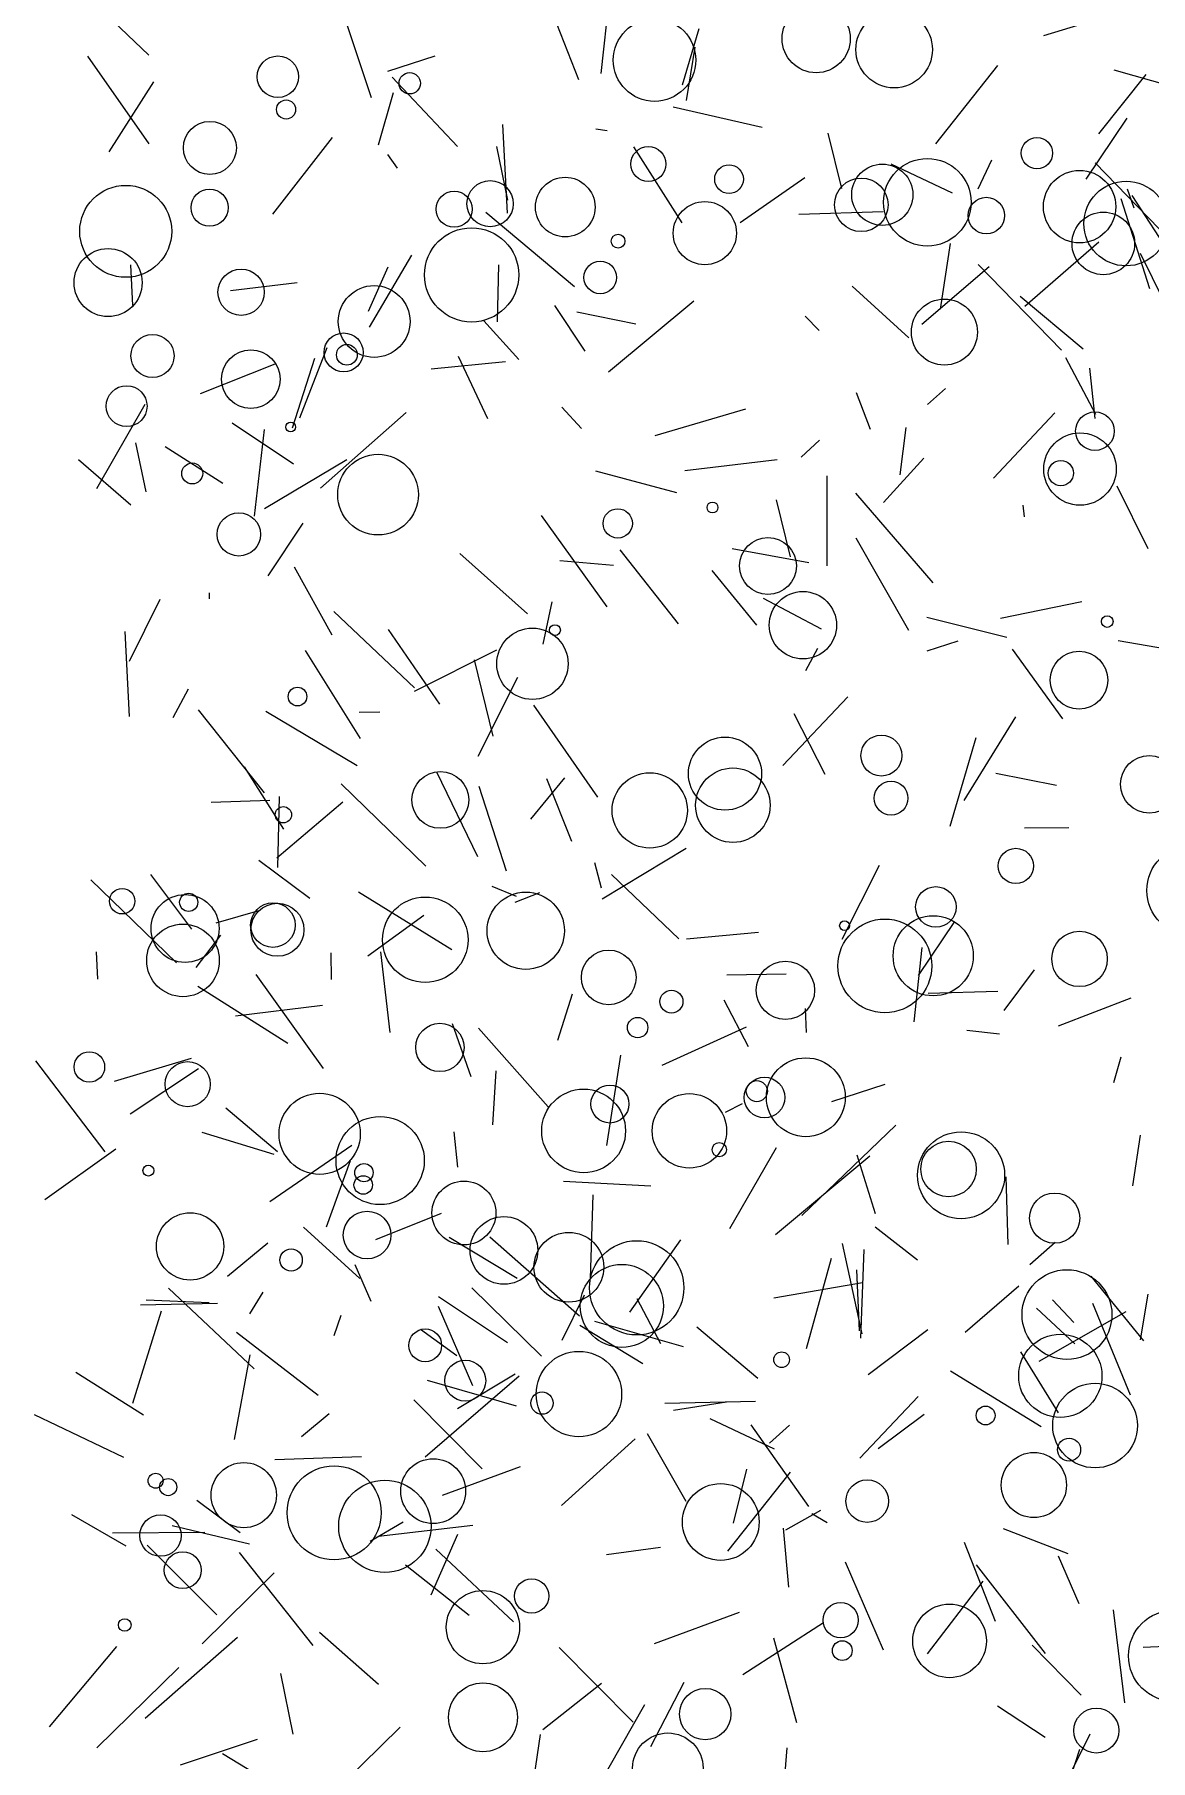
# Model space of a CAD drawing. Header units: millimetres. Extents: x -15 to 2017, y -16 to 2019.
# Drawn here: x -10.8 to 225.9, y 226 to 592.2 of the extents above; entities that cross this region are included whole.
import ezdxf

# ---------------------------------------------------------------- set-up
doc = ezdxf.new("R2010")
doc.units = ezdxf.units.MM

msp = doc.modelspace()

# ---------------------------------------------------------------- linework, layer by layer
at = {"color": 216}
for p, q in [((111.2, 601.23), (109.34, 583.93)), ((200.28, 331.27), (205.65, 336))]:
    msp.add_line(p, q, dxfattribs=at)
at = {"color": 104}
for p, q in [((1.38, 599.31), (13.48, 587.79)), ((221.65, 303.54), (213.66, 322.98))]:
    msp.add_line(p, q, dxfattribs=at)
at = {"color": 45}
for p, q in [((98.33, 598.46), (104.55, 582.6)), ((211.58, 525.45), (198.24, 536.57)), ((44.26, 479.25), (52.27, 464.81))]:
    msp.add_line(p, q, dxfattribs=at)
at = {"color": 93}
for p, q in [((203.25, 591.94), (222.34, 597.78)), ((103.74, 538.65), (84.94, 554.44)), ((181.3, 533.9), (183.47, 547.84))]:
    msp.add_line(p, q, dxfattribs=at)
at = {"color": 119}
for p, q in [((60.7, 578.72), (54.83, 596.34)), ((157.29, 276.43), (154.07, 278.39))]:
    msp.add_line(p, q, dxfattribs=at)
at = {"color": 31}
msp.add_line((130.12, 593.37), (126.55, 581.4), dxfattribs=at)
at = {"color": 212}
for p, q in [((129.23, 589.45), (127.39, 578.15)), ((203.56, 230.92), (193.41, 237.6))]:
    msp.add_line(p, q, dxfattribs=at)
at = {"color": 126}
for p, q in [((13.53, 568.98), (0.51, 587.55)), ((202.66, 296.79), (183.43, 308.66))]:
    msp.add_line(p, q, dxfattribs=at)
at = {"color": 213}
for p, q in [((64.15, 584.41), (74.14, 587.62)), ((207.81, 523.69), (214.21, 511.66)), ((164.46, 315.64), (165.12, 334.43))]:
    msp.add_line(p, q, dxfattribs=at)
at = {"color": 112}
for p, q in [((65.06, 583.15), (78.91, 568.38)), ((9.66, 492.35), (-1.48, 501.94))]:
    msp.add_line(p, q, dxfattribs=at)
at = {"color": 90}
for p, q in [((180.33, 568.99), (193.52, 585.59)), ((220.43, 238.29), (218.05, 258))]:
    msp.add_line(p, q, dxfattribs=at)
at = {"color": 184}
for p, q in [((214.88, 571.13), (224.93, 583.71)), ((13.1, 271.71), (27.88, 256.96))]:
    msp.add_line(p, q, dxfattribs=at)
at = {"color": 196}
for p, q in [((230.38, 581.15), (218.15, 584.58)), ((49.88, 495.93), (68.03, 511.97)), ((109.56, 408.85), (127.38, 419.54))]:
    msp.add_line(p, q, dxfattribs=at)
at = {"color": 48}
for p, q in [((14.48, 582.11), (4.97, 567.28)), ((148.59, 392.86), (135.99, 392.65)), ((225.29, 324.99), (223.65, 315.28)), ((140.17, 287.84), (137.36, 276.4))]:
    msp.add_line(p, q, dxfattribs=at)
at = {"color": 117}
for p, q in [((65.27, 579.81), (62.1, 568.72)), ((48.61, 523.43), (43.85, 508.64)), ((193.86, 380.12), (186.91, 380.92)), ((126.86, 313.76), (108.05, 319.19))]:
    msp.add_line(p, q, dxfattribs=at)
at = {"color": 249}
for p, q in [((124.67, 576.82), (143.51, 572.54)), ((223.66, 358.66), (222.07, 347.95)), ((101.08, 315.2), (105.83, 324.83))]:
    msp.add_line(p, q, dxfattribs=at)
at = {"color": 168}
for p, q in [((88.47, 573.05), (89.44, 554.25)), ((73.31, 521.23), (89.07, 522.82))]:
    msp.add_line(p, q, dxfattribs=at)
at = {"color": 139}
for p, q in [((108.28, 572.14), (110.67, 571.78)), ((172.78, 498.8), (174.08, 508.79))]:
    msp.add_line(p, q, dxfattribs=at)
at = {"color": 197}
for p, q in [((157.44, 571.27), (160.32, 559.49)), ((220.83, 574.42), (212.17, 561.5))]:
    msp.add_line(p, q, dxfattribs=at)
at = {"color": 36}
for p, q in [((52.3, 570.31), (39.69, 554.03)), ((163.35, 485.39), (174.56, 465.79))]:
    msp.add_line(p, q, dxfattribs=at)
at = {"color": 254}
for p, q in [((87.21, 568.42), (89.53, 557.02)), ((142.76, 401.69), (127.49, 400.24))]:
    msp.add_line(p, q, dxfattribs=at)
at = {"color": 60}
for p, q in [((116.24, 568.33), (126.45, 552.2)), ((91.65, 455.8), (83.22, 438.99))]:
    msp.add_line(p, q, dxfattribs=at)
at = {"color": 177}
for p, q in [((64.05, 566.69), (66.1, 563.8)), ((104.76, 320.3), (85.75, 337.09))]:
    msp.add_line(p, q, dxfattribs=at)
at = {"color": 127}
for p, q in [((183.86, 558.54), (170.84, 564.65)), ((214.15, 564.93), (229.94, 548.64)), ((16.1, 321.36), (10.02, 301.8)), ((136.23, 270.44), (149.54, 287.18))]:
    msp.add_line(p, q, dxfattribs=at)
at = {"color": 137}
msp.add_line((189.31, 559.44), (192.22, 565.57), dxfattribs=at)
at = {"color": 118}
msp.add_line((152.59, 561.78), (138.82, 552.23), dxfattribs=at)
at = {"color": 18}
for p, q in [((225.7, 538.23), (219.63, 557.34)), ((220.89, 559.44), (222.31, 555.42)), ((116.74, 530.75), (104.19, 533.25))]:
    msp.add_line(p, q, dxfattribs=at)
at = {"color": 223}
for p, q in [((221.9, 558.02), (230.48, 544.9)), ((79.04, 523.93), (85.25, 510.75)), ((91.12, 307.96), (78.91, 300.61))]:
    msp.add_line(p, q, dxfattribs=at)
at = {"color": 232}
msp.add_line((151.27, 554.08), (169.16, 554.61), dxfattribs=at)
at = {"color": 35}
for p, q in [((199.22, 534.52), (214.94, 548.22)), ((166.32, 354.25), (146.34, 337.56))]:
    msp.add_line(p, q, dxfattribs=at)
at = {"color": 241}
for p, q in [((228.81, 535.41), (223.75, 545.75)), ((26.31, 472.46), (26.33, 473.75))]:
    msp.add_line(p, q, dxfattribs=at)
at = {"color": 165}
for p, q in [((9.58, 543.3), (9.97, 534.68)), ((176.67, 392.56), (184.35, 404.02))]:
    msp.add_line(p, q, dxfattribs=at)
at = {"color": 192}
msp.add_line((64.13, 542.82), (59.97, 533.42), dxfattribs=at)
at = {"color": 91}
for p, q in [((60.26, 530.08), (69.24, 545.35)), ((152.63, 385.53), (152.86, 380.49))]:
    msp.add_line(p, q, dxfattribs=at)
at = {"color": 190}
for p, q in [((87.39, 531.21), (87.66, 543.32)), ((175.75, 382.76), (177.44, 398.52)), ((6.21, 370.16), (22.53, 375.04)), ((113.49, 375.66), (110.54, 356.51)), ((23.6, 281.25), (32.82, 274.42))]:
    msp.add_line(p, q, dxfattribs=at)
at = {"color": 26}
for p, q in [((177.4, 530.72), (191.63, 542.95)), ((23.98, 372.77), (9.48, 363.13))]:
    msp.add_line(p, q, dxfattribs=at)
at = {"color": 245}
for p, q in [((206.99, 525.24), (189.3, 543.4)), ((109.42, 411.07), (108.01, 416.43)), ((101.42, 348.95), (119.94, 347.91))]:
    msp.add_line(p, q, dxfattribs=at)
at = {"color": 108}
msp.add_line((44.89, 539.47), (30.8, 537.8), dxfattribs=at)
at = {"color": 175}
for p, q in [((174.61, 527.83), (162.57, 538.82)), ((103.21, 388.61), (100.11, 378.76))]:
    msp.add_line(p, q, dxfattribs=at)
at = {"color": 206}
for p, q in [((99.46, 534.7), (105.9, 525.01)), ((52.69, 469.75), (69.81, 453.57))]:
    msp.add_line(p, q, dxfattribs=at)
at = {"color": 101}
msp.add_line((129.03, 535.62), (110.91, 520.52), dxfattribs=at)
at = {"color": 174}
for p, q in [((91.94, 523.23), (84.51, 531.41)), ((38.01, 491.62), (55.42, 501.99)), ((116.59, 294.28), (100.93, 280.13))]:
    msp.add_line(p, q, dxfattribs=at)
at = {"color": 40}
msp.add_line((155.62, 529.36), (152.66, 532.43), dxfattribs=at)
at = {"color": 7}
for p, q in [((51.23, 525.67), (45.42, 510.82)), ((156.08, 466.03), (143.78, 472.5)), ((194.61, 275.23), (208.35, 269.95))]:
    msp.add_line(p, q, dxfattribs=at)
at = {"color": 228}
msp.add_line((40.16, 522.26), (24.34, 515.93), dxfattribs=at)
at = {"color": 114}
for p, q in [((214.13, 510.7), (212.99, 521.39)), ((164.16, 317.21), (163.61, 330.12)), ((122.9, 301.85), (142.13, 302.26)), ((120.66, 250.87), (138.71, 257.49))]:
    msp.add_line(p, q, dxfattribs=at)
at = {"color": 57}
for p, q in [((178.6, 513.68), (182.42, 517.07)), ((91.42, 409.31), (86.29, 411.44))]:
    msp.add_line(p, q, dxfattribs=at)
at = {"color": 251}
msp.add_line((12.58, 513.67), (2.37, 495.82), dxfattribs=at)
at = {"color": 43}
for p, q in [((101, 513.14), (105.19, 508.62)), ((82.13, 275.91), (62.19, 273.55))]:
    msp.add_line(p, q, dxfattribs=at)
at = {"color": 250}
for p, q in [((120.84, 507.11), (140.04, 512.8)), ((83.23, 417.72), (74.56, 435.67)), ((34.88, 320.79), (37.73, 325.36))]:
    msp.add_line(p, q, dxfattribs=at)
at = {"color": 138}
msp.add_line((166.51, 508.36), (163.52, 516.14), dxfattribs=at)
at = {"color": 211}
for p, q in [((44.1, 501.03), (31.15, 509.69)), ((169.5, 369.43), (158.23, 365.75)), ((146.5, 355.98), (136.57, 338.8)), ((107.09, 328.26), (107.65, 346.06)), ((28.03, 322.95), (11.72, 322.62))]:
    msp.add_line(p, q, dxfattribs=at)
at = {"color": 195}
for p, q in [((205.61, 511.94), (192.55, 498.05)), ((94.49, 425.71), (101.67, 434.52)), ((156.55, 255.24), (139.41, 244.22))]:
    msp.add_line(p, q, dxfattribs=at)
at = {"color": 78}
for p, q in [((12.92, 495.16), (10.69, 505.57)), ((158.15, 332.53), (152.84, 313.36))]:
    msp.add_line(p, q, dxfattribs=at)
at = {"color": 63}
for p, q in [((37.88, 508.35), (35.81, 489.98)), ((119.91, 228.98), (126.98, 242.64))]:
    msp.add_line(p, q, dxfattribs=at)
at = {"color": 191}
for p, q in [((151.79, 502.52), (155.67, 506.13)), ((199.15, 489.87), (198.87, 492.32))]:
    msp.add_line(p, q, dxfattribs=at)
at = {"color": 248}
for p, q in [((16.93, 504.78), (29.13, 497)), ((86.47, 443.33), (82.54, 459.5)), ((164.75, 316.53), (160.56, 335.7))]:
    msp.add_line(p, q, dxfattribs=at)
at = {"color": 176}
for p, q in [((127.13, 499.71), (146.68, 501.99)), ((84.13, 287.92), (69.62, 302.52))]:
    msp.add_line(p, q, dxfattribs=at)
at = {"color": 157}
for p, q in [((177.8, 502.33), (169.22, 492.92)), ((218.74, 496.46), (225.33, 483.12)), ((203.6, 248.76), (188.95, 267.58))]:
    msp.add_line(p, q, dxfattribs=at)
at = {"color": 237}
msp.add_line((108.15, 499.58), (125.33, 494.99), dxfattribs=at)
at = {"color": 41}
for p, q in [((157.32, 479.49), (157.31, 498.52)), ((30.11, 328.78), (38.68, 335.82))]:
    msp.add_line(p, q, dxfattribs=at)
at = {"color": 231}
msp.add_line((179.76, 475.84), (163.36, 494.91), dxfattribs=at)
at = {"color": 27}
for p, q in [((146.5, 493.49), (149.46, 481.38)), ((9.38, 447.47), (8.46, 465.54)), ((235.84, 250.51), (224.29, 250.04))]:
    msp.add_line(p, q, dxfattribs=at)
at = {"color": 51}
for p, q in [((46.11, 488.53), (38.7, 477.35)), ((142.6, 307.05), (129.65, 317.98)), ((12.71, 235.02), (32.26, 252.2))]:
    msp.add_line(p, q, dxfattribs=at)
at = {"color": 178}
for p, q in [((110.66, 470.77), (96.72, 490.13)), ((74.34, 270.84), (90.79, 255.48))]:
    msp.add_line(p, q, dxfattribs=at)
at = {"color": 79}
for p, q in [((93.77, 469.27), (79.39, 482.07)), ((22.59, 402.37), (13.86, 413.98))]:
    msp.add_line(p, q, dxfattribs=at)
at = {"color": 136}
msp.add_line((100.6, 480.62), (111.97, 479.62), dxfattribs=at)
at = {"color": 102}
msp.add_line((125.78, 467.15), (113.43, 482.86), dxfattribs=at)
at = {"color": 22}
msp.add_line((153.39, 480.07), (137.13, 483.09), dxfattribs=at)
at = {"color": 151}
for p, q in [((142.36, 466.85), (132.94, 478.5)), ((78.8, 311.89), (71.08, 317.45))]:
    msp.add_line(p, q, dxfattribs=at)
at = {"color": 226}
for p, q in [((15.82, 472.31), (9.31, 459.17)), ((97.75, 434.32), (103.11, 421.04))]:
    msp.add_line(p, q, dxfattribs=at)
at = {"color": 233}
msp.add_line((98.91, 471.8), (97.02, 462.84), dxfattribs=at)
at = {"color": 107}
msp.add_line((211.32, 471.83), (194.06, 468.26), dxfattribs=at)
at = {"color": 28}
msp.add_line((64.22, 465.95), (75.11, 450.12), dxfattribs=at)
at = {"color": 158}
for p, q in [((195.37, 464.29), (178.41, 468.49)), ((6.61, 250.23), (-7.7, 233.16))]:
    msp.add_line(p, q, dxfattribs=at)
at = {"color": 225}
for p, q in [((58.35, 442.82), (46.71, 461.53)), ((201.68, 321.96), (209.82, 314.4))]:
    msp.add_line(p, q, dxfattribs=at)
at = {"color": 142}
msp.add_line((87.17, 461.6), (69.69, 452.79), dxfattribs=at)
at = {"color": 80}
for p, q in [((155.23, 461.96), (152.7, 457.17)), ((207.95, 219.51), (210.91, 228.46))]:
    msp.add_line(p, q, dxfattribs=at)
at = {"color": 180}
msp.add_line((185.04, 463.5), (178.44, 461.39), dxfattribs=at)
at = {"color": 103}
for p, q in [((196.53, 461.78), (207.2, 446.99)), ((121.99, 271.26), (110.48, 269.7))]:
    msp.add_line(p, q, dxfattribs=at)
at = {"color": 14}
msp.add_line((231.32, 461.46), (219, 463.54), dxfattribs=at)
at = {"color": 163}
msp.add_line((18.64, 447.26), (21.85, 453.38), dxfattribs=at)
at = {"color": 224}
msp.add_line((161.66, 451.7), (147.88, 437.08), dxfattribs=at)
at = {"color": 156}
for p, q in [((38.01, 431.31), (23.99, 448.92)), ((147.96, 275.32), (149.11, 262.82))]:
    msp.add_line(p, q, dxfattribs=at)
at = {"color": 6}
msp.add_line((38.25, 448.64), (57.64, 437.09), dxfattribs=at)
at = {"color": 21}
for p, q in [((58.08, 448.39), (62.47, 448.52)), ((72.04, 290.47), (91.96, 307.67))]:
    msp.add_line(p, q, dxfattribs=at)
at = {"color": 29}
for p, q in [((108.66, 430.41), (95.13, 449.88)), ((119.11, 295.42), (127.3, 281.09))]:
    msp.add_line(p, q, dxfattribs=at)
at = {"color": 198}
msp.add_line((156.88, 435.18), (150.29, 448.08), dxfattribs=at)
at = {"color": 181}
msp.add_line((197.25, 447.42), (186.31, 429.66), dxfattribs=at)
at = {"color": 13}
msp.add_line((183.35, 424.21), (188.93, 443.06), dxfattribs=at)
at = {"color": 246}
msp.add_line((33.69, 436.84), (42.02, 423.61), dxfattribs=at)
at = {"color": 179}
for p, q in [((72.23, 415.72), (54.26, 433.2)), ((135.42, 387.42), (140.55, 377.48))]:
    msp.add_line(p, q, dxfattribs=at)
at = {"color": 92}
for p, q in [((89.32, 414.7), (83.48, 432.64)), ((186.35, 272.38), (192.96, 255.58)), ((67.89, 267.53), (81.39, 256.9))]:
    msp.add_line(p, q, dxfattribs=at)
at = {"color": 33}
msp.add_line((205.95, 432.88), (193.09, 435.43), dxfattribs=at)
at = {"color": 87}
msp.add_line((26.69, 429.32), (39.09, 429.73), dxfattribs=at)
at = {"color": 202}
msp.add_line((54.59, 429.36), (40.62, 417.48), dxfattribs=at)
at = {"color": 125}
for p, q in [((40.79, 415.46), (41.13, 430.52)), ((32.08, 316.9), (49.37, 303.53))]:
    msp.add_line(p, q, dxfattribs=at)
at = {"color": 120}
for p, q in [((199.11, 423.88), (208.53, 423.93)), ((96.31, 410.12), (91.1, 408.03))]:
    msp.add_line(p, q, dxfattribs=at)
at = {"color": 46}
msp.add_line((36.77, 417), (47.6, 408.99), dxfattribs=at)
at = {"color": 2}
msp.add_line((125.83, 400.36), (111.56, 414.01), dxfattribs=at)
at = {"color": 110}
msp.add_line((160.51, 400.29), (168.39, 415.98), dxfattribs=at)
at = {"color": 209}
msp.add_line((19.29, 395.25), (1.15, 412.89), dxfattribs=at)
at = {"color": 15}
for p, q in [((57.89, 410.32), (77.71, 398.06)), ((74.85, 324.45), (89.51, 314.73))]:
    msp.add_line(p, q, dxfattribs=at)
at = {"color": 154}
msp.add_line((36.99, 406.35), (27.64, 403.66), dxfattribs=at)
at = {"color": 147}
msp.add_line((71.79, 405.3), (59.91, 396.63), dxfattribs=at)
at = {"color": 218}
msp.add_line((23.5, 394.26), (28.71, 401.1), dxfattribs=at)
at = {"color": 242}
for p, q in [((2.62, 391.75), (2.33, 397.57)), ((178.68, 317.43), (165.98, 307.82))]:
    msp.add_line(p, q, dxfattribs=at)
at = {"color": 187}
msp.add_line((52.19, 391.69), (52.09, 397.39), dxfattribs=at)
at = {"color": 86}
msp.add_line((64.63, 380.48), (62.64, 397.56), dxfattribs=at)
at = {"color": 4}
msp.add_line((50.49, 372.83), (36.21, 392.78), dxfattribs=at)
at = {"color": 170}
msp.add_line((194.81, 385.17), (201.3, 393.78), dxfattribs=at)
at = {"color": 214}
for p, q in [((42.96, 378.12), (23.85, 390.2)), ((96.69, 311.82), (81.98, 326.29))]:
    msp.add_line(p, q, dxfattribs=at)
at = {"color": 55}
msp.add_line((193.51, 389.18), (178.72, 388.71), dxfattribs=at)
at = {"color": 49}
msp.add_line((50.26, 386.22), (31.86, 383.96), dxfattribs=at)
at = {"color": 74}
msp.add_line((206.38, 381.91), (221.76, 387.81), dxfattribs=at)
at = {"color": 219}
msp.add_line((81.84, 371.08), (77.88, 382.34), dxfattribs=at)
at = {"color": 203}
msp.add_line((83.33, 381.39), (98.12, 364.7), dxfattribs=at)
at = {"color": 39}
msp.add_line((122.3, 373.54), (140.18, 381.64), dxfattribs=at)
at = {"color": 94}
msp.add_line((4.17, 355.15), (-10.49, 374.49), dxfattribs=at)
at = {"color": 166}
msp.add_line((219.57, 375.21), (218.04, 369.76), dxfattribs=at)
at = {"color": 115}
msp.add_line((86.4, 360.88), (87.1, 372.34), dxfattribs=at)
at = {"color": 24}
msp.add_line((29.77, 364.5), (40.77, 355.23), dxfattribs=at)
at = {"color": 183}
msp.add_line((135.76, 363.57), (139.38, 365.41), dxfattribs=at)
at = {"color": 200}
for p, q in [((24.73, 359.31), (39.94, 354.67)), ((202.26, 310.73), (220.69, 321.26))]:
    msp.add_line(p, q, dxfattribs=at)
at = {"color": 16}
for p, q in [((78.13, 359.38), (78.91, 351.91)), ((135.94, 302.06), (124.68, 300.3))]:
    msp.add_line(p, q, dxfattribs=at)
at = {"color": 85}
for p, q in [((151.95, 341.62), (171.87, 360.79)), ((126.22, 336.48), (115.36, 321.16)), ((34.78, 271.91), (18.4, 275.84))]:
    msp.add_line(p, q, dxfattribs=at)
at = {"color": 182}
msp.add_line((6.49, 355.74), (-8.57, 344.96), dxfattribs=at)
at = {"color": 148}
msp.add_line((56.5, 356.51), (39.15, 344.55), dxfattribs=at)
at = {"color": 171}
for p, q in [((56.15, 353.22), (51.04, 339.16)), ((118.53, 237.84), (108.65, 220.49))]:
    msp.add_line(p, q, dxfattribs=at)
at = {"color": 44}
for p, q in [((163.58, 354.5), (167.47, 342.09)), ((12.34, 299.33), (-2.04, 308.33)), ((169.22, 249.43), (161.16, 268.09))]:
    msp.add_line(p, q, dxfattribs=at)
at = {"color": 145}
for p, q in [((195.2, 349.86), (195.58, 335.48)), ((164.22, 290.17), (176.61, 303.23))]:
    msp.add_line(p, q, dxfattribs=at)
at = {"color": 185}
for p, q in [((75.46, 342.11), (61.49, 336.51)), ((91.56, 328.31), (77.17, 336.98))]:
    msp.add_line(p, q, dxfattribs=at)
at = {"color": 244}
msp.add_line((46.23, 339.16), (58.23, 328.3), dxfattribs=at)
at = {"color": 98}
msp.add_line((176.47, 332.18), (167.51, 339.16), dxfattribs=at)
at = {"color": 12}
msp.add_line((60.63, 323.41), (57.2, 331.21), dxfattribs=at)
at = {"color": 17}
msp.add_line((35.78, 309.16), (17.63, 326.24), dxfattribs=at)
at = {"color": 50}
msp.add_line((146.01, 324.19), (164.77, 327.41), dxfattribs=at)
at = {"color": 215}
msp.add_line((197.95, 326.68), (186.57, 316.86), dxfattribs=at)
at = {"color": 227}
for p, q in [((213.22, 328.76), (224.39, 315.07)), ((206.3, 269.46), (210.7, 259.34))]:
    msp.add_line(p, q, dxfattribs=at)
at = {"color": 25}
msp.add_line((26.26, 323.12), (12.88, 323.67), dxfattribs=at)
at = {"color": 161}
msp.add_line((74.82, 322.45), (82.11, 305.6), dxfattribs=at)
at = {"color": 53}
msp.add_line((116.91, 324.07), (121.99, 314.47), dxfattribs=at)
at = {"color": 113}
msp.add_line((209.59, 318.98), (205.05, 323.74), dxfattribs=at)
at = {"color": 100}
msp.add_line((54.14, 320.41), (52.66, 316.14), dxfattribs=at)
at = {"color": 130}
msp.add_line((104.88, 318.38), (118.2, 310.25), dxfattribs=at)
at = {"color": 240}
msp.add_line((31.6, 294.15), (34.98, 312.1), dxfattribs=at)
at = {"color": 37}
msp.add_line((206.35, 299.81), (198.4, 312.73), dxfattribs=at)
at = {"color": 81}
msp.add_line((72.48, 306.75), (91.38, 301.25), dxfattribs=at)
at = {"color": 169}
msp.add_line((8.13, 290.35), (-10.78, 299.4), dxfattribs=at)
at = {"color": 30}
msp.add_line((51.68, 299.55), (45.82, 294.71), dxfattribs=at)
at = {"color": 97}
for p, q in [((132.43, 298.61), (146.06, 292.18)), ((148.74, 228.74), (148.04, 219.91))]:
    msp.add_line(p, q, dxfattribs=at)
at = {"color": 253}
for p, q in [((153.41, 279.89), (141.15, 297.27)), ((32.6, 270.17), (48.22, 250.43))]:
    msp.add_line(p, q, dxfattribs=at)
at = {"color": 152}
msp.add_line((149.28, 297.18), (145.08, 293.35), dxfattribs=at)
at = {"color": 217}
msp.add_line((177.86, 299.44), (168.08, 292.18), dxfattribs=at)
at = {"color": 96}
msp.add_line((58.56, 290.47), (40.18, 289.85), dxfattribs=at)
at = {"color": 208}
for p, q in [((75.75, 282.3), (92.26, 288.42)), ((145.95, 252.05), (150.77, 234.14)), ((109.47, 242.39), (97.01, 232.58))]:
    msp.add_line(p, q, dxfattribs=at)
at = {"color": 62}
msp.add_line((155.92, 279.1), (148.46, 274.87), dxfattribs=at)
at = {"color": 64}
for p, q in [((8.66, 271.52), (-2.89, 278.17)), ((116.19, 234.15), (100.49, 250.04))]:
    msp.add_line(p, q, dxfattribs=at)
at = {"color": 66}
msp.add_line((67.4, 276.61), (60.36, 272.48), dxfattribs=at)
at = {"color": 89}
msp.add_line((25.33, 274.42), (5.78, 274.28), dxfattribs=at)
at = {"color": 172}
msp.add_line((73.33, 261.21), (78.97, 274.05), dxfattribs=at)
at = {"color": 236}
msp.add_line((24.74, 250.77), (40, 265.84), dxfattribs=at)
at = {"color": 82}
msp.add_line((190.33, 264.06), (178.52, 248.67), dxfattribs=at)
at = {"color": 19}
msp.add_line((62.19, 242.15), (49.62, 253.19), dxfattribs=at)
at = {"color": 159}
msp.add_line((211.13, 239.93), (200.77, 250.52), dxfattribs=at)
at = {"color": 109}
msp.add_line((2.44, 228.71), (19.83, 245.77), dxfattribs=at)
at = {"color": 3}
msp.add_line((44.07, 231.66), (41.42, 244.49), dxfattribs=at)
at = {"color": 162}
msp.add_line((66.74, 233.08), (54.6, 221.14), dxfattribs=at)
at = {"color": 65}
msp.add_line((96.47, 231.58), (94.24, 216.52), dxfattribs=at)
at = {"color": 84}
msp.add_line((213.01, 231.62), (206.2, 217.99), dxfattribs=at)
at = {"color": 235}
msp.add_line((36.44, 230.51), (20.07, 225.08), dxfattribs=at)
at = {"color": 210}
msp.add_line((46.11, 217.11), (29.09, 227.48), dxfattribs=at)
at = {"color": 224}
msp.add_circle((154.97, 591.29), 7.23, dxfattribs=at)
at = {"color": 102}
for centre, radius in [((171.5, 588.97), 8.12), ((94.8, 458.69), 7.57), ((75.17, 377.3), 5.12)]:
    msp.add_circle(centre, radius, dxfattribs=at)
at = {"color": 105}
for centre, radius in [((120.7, 586.74), 8.75), ((20.7, 395.77), 7.7)]:
    msp.add_circle(centre, radius, dxfattribs=at)
at = {"color": 19}
msp.add_circle((40.82, 583.22), 4.4, dxfattribs=at)
at = {"color": 223}
msp.add_circle((68.78, 581.82), 2.27, dxfattribs=at)
at = {"color": 204}
msp.add_circle((42.56, 576.26), 2.03, dxfattribs=at)
at = {"color": 81}
msp.add_circle((26.4, 568.11), 5.62, dxfattribs=at)
at = {"color": 34}
for centre, radius in [((119.39, 564.7), 3.7), ((80.27, 342.19), 6.77)]:
    msp.add_circle(centre, radius, dxfattribs=at)
at = {"color": 108}
msp.add_circle((201.78, 567), 3.33, dxfattribs=at)
at = {"color": 218}
msp.add_circle((136.49, 561.49), 3.04, dxfattribs=at)
at = {"color": 127}
msp.add_circle((168.99, 558.18), 6.49, dxfattribs=at)
at = {"color": 179}
msp.add_circle((178.54, 556.58), 9.29, dxfattribs=at)
at = {"color": 119}
msp.add_circle((8.56, 550.42), 9.75, dxfattribs=at)
at = {"color": 78}
msp.add_circle((85.82, 556.28), 4.9, dxfattribs=at)
at = {"color": 187}
for centre, radius in [((101.76, 555.56), 6.32), ((41.98, 426.65), 1.73)]:
    msp.add_circle(centre, radius, dxfattribs=at)
at = {"color": 9}
msp.add_circle((164.53, 556.04), 5.67, dxfattribs=at)
at = {"color": 107}
msp.add_circle((210.83, 555.65), 7.68, dxfattribs=at)
at = {"color": 229}
msp.add_circle((220.7, 552.06), 8.97, dxfattribs=at)
at = {"color": 40}
for centre, radius in [((26.34, 555.44), 3.94), ((63.51, 275.71), 9.79)]:
    msp.add_circle(centre, radius, dxfattribs=at)
at = {"color": 23}
for centre, radius in [((78.2, 555.11), 3.84), ((135.63, 435.38), 7.75)]:
    msp.add_circle(centre, radius, dxfattribs=at)
at = {"color": 141}
msp.add_circle((131.36, 550.03), 6.7, dxfattribs=at)
at = {"color": 51}
msp.add_circle((191.05, 553.76), 3.87, dxfattribs=at)
at = {"color": 140}
msp.add_circle((215.86, 547.85), 6.64, dxfattribs=at)
at = {"color": 243}
msp.add_circle((81.91, 541.17), 9.99, dxfattribs=at)
at = {"color": 208}
for centre, radius in [((112.96, 548.33), 1.46), ((8.74, 513.34), 4.33)]:
    msp.add_circle(centre, radius, dxfattribs=at)
at = {"color": 43}
for centre, radius in [((4.82, 539.54), 7.22), ((160.16, 255.81), 3.74)]:
    msp.add_circle(centre, radius, dxfattribs=at)
at = {"color": 162}
msp.add_circle((33.03, 537.49), 4.91, dxfattribs=at)
at = {"color": 1}
msp.add_circle((109.18, 540.63), 3.45, dxfattribs=at)
at = {"color": 87}
for centre, radius in [((61.24, 531.3), 7.61), ((17.56, 284.04), 1.82)]:
    msp.add_circle(centre, radius, dxfattribs=at)
at = {"color": 123}
msp.add_circle((182.15, 529.05), 7, dxfattribs=at)
at = {"color": 112}
msp.add_circle((14.23, 523.99), 4.57, dxfattribs=at)
at = {"color": 244}
for centre, radius in [((54.76, 524.73), 4.13), ((22.21, 335.09), 7.13)]:
    msp.add_circle(centre, radius, dxfattribs=at)
at = {"color": 38}
msp.add_circle((35.09, 519.07), 6.23, dxfattribs=at)
at = {"color": 52}
for centre, radius in [((55.45, 524.23), 2.2), ((168.8, 439.21), 4.34), ((116.91, 326.31), 10)]:
    msp.add_circle(centre, radius, dxfattribs=at)
at = {"color": 56}
msp.add_circle((43.54, 508.91), 1.03, dxfattribs=at)
at = {"color": 129}
msp.add_circle((214.09, 508.03), 4.1, dxfattribs=at)
at = {"color": 205}
for centre, radius in [((210.91, 499.99), 7.68), ((105.66, 359.59), 8.88)]:
    msp.add_circle(centre, radius, dxfattribs=at)
at = {"color": 160}
for centre, radius in [((62.06, 494.57), 8.55), ((137.31, 428.68), 7.9)]:
    msp.add_circle(centre, radius, dxfattribs=at)
at = {"color": 226}
msp.add_circle((206.85, 499.13), 2.68, dxfattribs=at)
at = {"color": 15}
msp.add_circle((22.66, 499.06), 2.22, dxfattribs=at)
at = {"color": 180}
for centre, radius in [((32.54, 486.14), 4.6), ((43.63, 332.21), 2.37)]:
    msp.add_circle(centre, radius, dxfattribs=at)
at = {"color": 80}
msp.add_circle((112.9, 488.46), 3.11, dxfattribs=at)
at = {"color": 252}
msp.add_circle((132.99, 491.83), 1.16, dxfattribs=at)
at = {"color": 111}
msp.add_circle((144.75, 479.43), 6.04, dxfattribs=at)
at = {"color": 194}
msp.add_circle((152.16, 466.87), 7.15, dxfattribs=at)
at = {"color": 227}
msp.add_circle((216.69, 467.64), 1.23, dxfattribs=at)
at = {"color": 37}
msp.add_circle((99.58, 465.83), 1.15, dxfattribs=at)
at = {"color": 212}
msp.add_circle((210.71, 455.21), 6.12, dxfattribs=at)
at = {"color": 62}
msp.add_circle((44.98, 451.73), 1.98, dxfattribs=at)
at = {"color": 233}
for centre, radius in [((75.28, 429.8), 6.02), ((206.74, 307.64), 8.82)]:
    msp.add_circle(centre, radius, dxfattribs=at)
at = {"color": 202}
msp.add_circle((225.62, 433.13), 6.11, dxfattribs=at)
at = {"color": 67}
msp.add_circle((119.68, 427.58), 7.98, dxfattribs=at)
at = {"color": 157}
msp.add_circle((170.85, 430.18), 3.59, dxfattribs=at)
at = {"color": 148}
for centre, radius in [((197.31, 415.81), 3.73), ((201.14, 284.47), 6.91), ((84.3, 254.33), 7.77)]:
    msp.add_circle(centre, radius, dxfattribs=at)
at = {"color": 152}
msp.add_circle((234.64, 410.6), 9.56, dxfattribs=at)
at = {"color": 97}
msp.add_circle((7.8, 408.32), 2.7, dxfattribs=at)
at = {"color": 41}
msp.add_circle((93.39, 402.06), 8.2, dxfattribs=at)
at = {"color": 130}
msp.add_circle((180.35, 407.11), 4.3, dxfattribs=at)
at = {"color": 247}
msp.add_circle((21.15, 402.53), 7.21, dxfattribs=at)
at = {"color": 219}
msp.add_circle((21.92, 408.09), 1.93, dxfattribs=at)
at = {"color": 150}
msp.add_circle((39.77, 403.25), 4.72, dxfattribs=at)
at = {"color": 83}
for centre, radius in [((40.72, 402.26), 5.62), ((165.8, 281.07), 4.52)]:
    msp.add_circle(centre, radius, dxfattribs=at)
at = {"color": 48}
msp.add_circle((72.07, 400.14), 9.07, dxfattribs=at)
at = {"color": 183}
msp.add_circle((169.53, 394.6), 9.94, dxfattribs=at)
at = {"color": 110}
msp.add_circle((160.98, 403.12), 1.04, dxfattribs=at)
at = {"color": 114}
msp.add_circle((179.79, 396.74), 8.5, dxfattribs=at)
at = {"color": 63}
msp.add_circle((210.81, 396.08), 5.88, dxfattribs=at)
at = {"color": 210}
for centre, radius in [((110.97, 392.16), 5.8), ((104.65, 303.77), 9.06)]:
    msp.add_circle(centre, radius, dxfattribs=at)
at = {"color": 42}
msp.add_circle((148.45, 389.43), 6.19, dxfattribs=at)
at = {"color": 170}
msp.add_circle((124.28, 387.03), 2.43, dxfattribs=at)
at = {"color": 86}
msp.add_circle((117.11, 381.51), 2.16, dxfattribs=at)
at = {"color": 236}
msp.add_circle((0.85, 373.16), 3.24, dxfattribs=at)
at = {"color": 146}
msp.add_circle((21.69, 369.51), 4.79, dxfattribs=at)
at = {"color": 91}
msp.add_circle((152.78, 366.73), 8.36, dxfattribs=at)
at = {"color": 58}
for centre, radius in [((144.02, 366.67), 4.31), ((8.36, 254.79), 1.34)]:
    msp.add_circle(centre, radius, dxfattribs=at)
at = {"color": 55}
for centre, radius in [((142.38, 368.02), 2.24), ((131.45, 235.89), 5.45)]:
    msp.add_circle(centre, radius, dxfattribs=at)
at = {"color": 149}
msp.add_circle((49.68, 358.97), 8.6, dxfattribs=at)
at = {"color": 60}
msp.add_circle((111.22, 365.3), 4.03, dxfattribs=at)
at = {"color": 71}
msp.add_circle((128.09, 359.61), 7.89, dxfattribs=at)
at = {"color": 139}
msp.add_circle((62.51, 353.31), 9.35, dxfattribs=at)
at = {"color": 186}
msp.add_circle((185.7, 350.19), 9.22, dxfattribs=at)
at = {"color": 136}
msp.add_circle((134.42, 355.61), 1.51, dxfattribs=at)
at = {"color": 238}
msp.add_circle((183.03, 351.51), 5.88, dxfattribs=at)
at = {"color": 145}
msp.add_circle((13.37, 351.18), 1.17, dxfattribs=at)
at = {"color": 174}
msp.add_circle((59.07, 350.74), 1.94, dxfattribs=at)
at = {"color": 116}
msp.add_circle((58.92, 348.13), 1.97, dxfattribs=at)
at = {"color": 167}
msp.add_circle((205.54, 341.1), 5.32, dxfattribs=at)
at = {"color": 115}
msp.add_circle((59.74, 337.51), 5.05, dxfattribs=at)
at = {"color": 32}
msp.add_circle((88.76, 334.24), 7.17, dxfattribs=at)
at = {"color": 168}
msp.add_circle((102.53, 330.68), 7.4, dxfattribs=at)
at = {"color": 28}
msp.add_circle((113.76, 322.46), 8.81, dxfattribs=at)
at = {"color": 75}
msp.add_circle((208.15, 320.63), 9.53, dxfattribs=at)
at = {"color": 190}
for centre, radius in [((72.07, 314.1), 3.48), ((190.9, 299.23), 1.99)]:
    msp.add_circle(centre, radius, dxfattribs=at)
at = {"color": 12}
msp.add_circle((147.64, 311.06), 1.67, dxfattribs=at)
at = {"color": 254}
msp.add_circle((80.56, 306.61), 4.34, dxfattribs=at)
at = {"color": 54}
msp.add_circle((96.83, 301.86), 2.37, dxfattribs=at)
at = {"color": 64}
msp.add_circle((214.11, 297.09), 8.97, dxfattribs=at)
at = {"color": 177}
msp.add_circle((208.6, 291.98), 2.45, dxfattribs=at)
at = {"color": 172}
msp.add_circle((33.59, 282.33), 6.92, dxfattribs=at)
at = {"color": 121}
msp.add_circle((73.76, 283.18), 6.88, dxfattribs=at)
at = {"color": 103}
msp.add_circle((14.89, 285.38), 1.58, dxfattribs=at)
at = {"color": 50}
msp.add_circle((52.75, 278.59), 9.97, dxfattribs=at)
at = {"color": 39}
msp.add_circle((134.73, 276.64), 8.14, dxfattribs=at)
at = {"color": 242}
msp.add_circle((15.94, 273.75), 4.39, dxfattribs=at)
at = {"color": 178}
msp.add_circle((20.64, 266.41), 3.91, dxfattribs=at)
at = {"color": 46}
msp.add_circle((94.62, 260.93), 3.63, dxfattribs=at)
at = {"color": 175}
msp.add_circle((183.25, 251.41), 7.81, dxfattribs=at)
at = {"color": 191}
msp.add_circle((230.87, 248.26), 9.68, dxfattribs=at)
at = {"color": 131}
msp.add_circle((160.5, 249.35), 2.09, dxfattribs=at)
at = {"color": 228}
msp.add_circle((84.31, 235.21), 7.3, dxfattribs=at)
at = {"color": 18}
msp.add_circle((214.37, 232.39), 4.77, dxfattribs=at)
at = {"color": 230}
msp.add_circle((123.52, 224.4), 7.48, dxfattribs=at)

doc.saveas('drawing.dxf')
